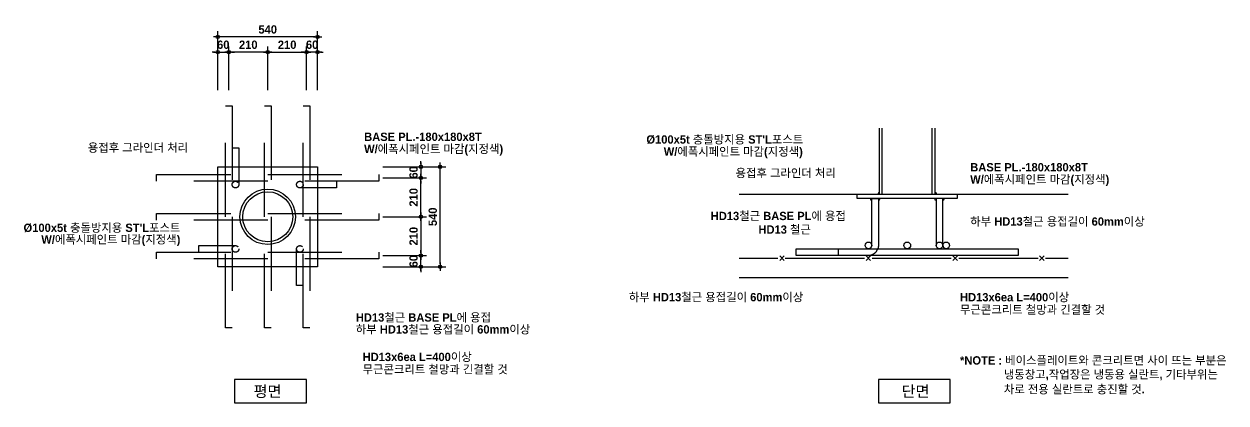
# Model space of a CAD drawing. Extents: x 300 to 49993, y 307 to 8617.
# Drawn here: x 554 to 7049, y 5821 to 7869 of the extents above; entities that cross this region are included whole.
import ezdxf
from ezdxf.enums import TextEntityAlignment as Align

# ---------------------------------------------------------------- set-up
doc = ezdxf.new("R2010")
doc.units = 0
doc.header["$LTSCALE"] = 400
doc.header["$MEASUREMENT"] = 0
doc.header["$PDSIZE"] = -5
doc.linetypes.add('HA01', pattern=[1.5, 0.75, -0.75])
doc.linetypes.add('HIDDEN', pattern=[0.375, 0.25, -0.125])
doc.layers.get('Defpoints').update_dxf_attribs({"color": 161, "linetype": 'CONTINUOUS'})
for name, color, linetype in [('$RECOVER_210316183841-24', 7, 'CONTINUOUS'), ('$RECOVER_210316183841-25', 7, 'CONTINUOUS'), ('A-DIM', 7, 'CONTINUOUS'), ('A-TEXT', 3, 'CONTINUOUS'), ('AA-HAT-3', 254, 'CONTINUOUS'), ('AA-STEL-1', 3, 'CONTINUOUS'), ('AA-TEX-3', 3, 'CONTINUOUS'), ('COL', 2, 'CONTINUOUS'), ('ETC', 6, 'CONTINUOUS'), ('STEEL', 3, 'CONTINUOUS')]:
    doc.layers.add(name, color=color, linetype=linetype)
doc.styles.add('2020음성 1차', font='나눔고딕Bold.ttf')
doc.dimstyles.new('RI-DOT-150', dxfattribs={"dimscale": 150, "dimtxt": 3, "dimasz": 1, "dimexe": 2, "dimexo": 2, "dimgap": 1, "dimtad": 1, "dimdec": 0, "dimzin": 9, "dimdsep": 46, "dimtxsty": '2020음성 1차', "dimcen": 0, "dimclrd": 256, "dimclre": 256, "dimclrt": 3, "dimadec": 0, "dimazin": 0, "dimtm": 1e-09, "dimtfac": 1, "dimtdec": 0, "dimtix": 1, "dimtmove": 2, "dimatfit": 3, "dimfxl": 1.25, "dimtolj": 1, "dimtzin": 0, "dimlwd": -1, "dimlwe": -1, "dimarcsym": 0})

# ---------------------------------------------------------------- blocks, each defined once
blk = doc.blocks.new('dimdot')
at = {"layer": '$RECOVER_210316183841-24'}
for radius in [0.6, 0.28]:
    blk.add_circle((0, 0), radius, dxfattribs=at)
at = {"layer": '$RECOVER_210316183841-25'}
blk.add_line((-1.5, 0), (1.5, 0), dxfattribs=at)
blk = doc.blocks.new('*D9')
at = {"layer": 'A-DIM'}
for p, q in [((2493.5, 7037.2), (2729.2, 7037.2)), ((2699.2, 6842.2), (2699.2, 7022.2)), ((2493.5, 6827.2), (2729.2, 6827.2))]:
    blk.add_line(p, q, dxfattribs=at)
at = {"layer": 'Defpoints', "color": 0}
for p in [(2471, 7037.2), (2699.2, 7037.2), (2471, 6827.2)]:
    blk.add_point(p, dxfattribs=at)
at = {"layer": 'A-DIM', "linetype": 'ByBlock', "xscale": 15, "yscale": 15, "zscale": 15}
for p, rotation in [((2699.2, 7037.2), 90), ((2699.2, 6827.2), 270)]:
    blk.add_blockref('dimdot', p, dxfattribs=dict(at, rotation=rotation))
at = {"layer": 'A-DIM', "color": 3, "insert": (2659.4, 6932.2), "char_height": 45, "attachment_point": 5, "rotation": 90, "style": '2020음성 1차'}
blk.add_mtext('\\A1;210', dxfattribs=at)
blk = doc.blocks.new('*D10')
at = {"layer": 'A-DIM'}
for p, q in [((2493.5, 6827.2), (2729.2, 6827.2)), ((2699.2, 6812.2), (2699.2, 6632.2)), ((2493.5, 6617.2), (2729.2, 6617.2))]:
    blk.add_line(p, q, dxfattribs=at)
at = {"layer": 'Defpoints', "color": 0}
for p in [(2471, 6827.2), (2471, 6617.2), (2699.2, 6617.2)]:
    blk.add_point(p, dxfattribs=at)
at = {"layer": 'A-DIM', "linetype": 'ByBlock', "xscale": 15, "yscale": 15, "zscale": 15}
for p, rotation in [((2699.2, 6827.2), 90), ((2699.2, 6617.2), 270)]:
    blk.add_blockref('dimdot', p, dxfattribs=dict(at, rotation=rotation))
at = {"layer": 'A-DIM', "color": 3, "insert": (2659.4, 6722.2), "char_height": 45, "attachment_point": 5, "rotation": 90, "style": '2020음성 1차'}
blk.add_mtext('\\A1;210', dxfattribs=at)
blk = doc.blocks.new('*D11')
at = {"layer": 'A-DIM'}
for p, q in [((2699.2, 6632.2), (2699.2, 6647.2)), ((2493.5, 6617.2), (2729.2, 6617.2)), ((2699.2, 6557.2), (2699.2, 6617.2)), ((2493.5, 6557.2), (2729.2, 6557.2)), ((2699.2, 6542.2), (2699.2, 6527.2))]:
    blk.add_line(p, q, dxfattribs=at)
at = {"layer": 'Defpoints', "color": 0}
for p in [(2471, 6617.2), (2699.2, 6617.2), (2471, 6557.2)]:
    blk.add_point(p, dxfattribs=at)
at = {"layer": 'A-DIM', "linetype": 'ByBlock', "xscale": 15, "yscale": 15, "zscale": 15}
for p, rotation in [((2699.2, 6617.2), 270), ((2699.2, 6557.2), 90)]:
    blk.add_blockref('dimdot', p, dxfattribs=dict(at, rotation=rotation))
at = {"layer": 'A-DIM', "color": 3, "insert": (2659.3, 6587.2), "char_height": 45, "attachment_point": 5, "rotation": 90, "style": '2020음성 1차'}
blk.add_mtext('\\A1;60', dxfattribs=at)
blk = doc.blocks.new('*D12')
at = {"layer": 'A-DIM'}
for p, q in [((2493.5, 7097.2), (2729.2, 7097.2)), ((2699.2, 7112.2), (2699.2, 7127.2)), ((2699.2, 7097.2), (2699.2, 7037.2)), ((2493.5, 7037.2), (2729.2, 7037.2)), ((2699.2, 7022.2), (2699.2, 7007.2))]:
    blk.add_line(p, q, dxfattribs=at)
at = {"layer": 'Defpoints', "color": 0}
for p in [(2471, 7097.2), (2471, 7037.2), (2699.2, 7037.2)]:
    blk.add_point(p, dxfattribs=at)
at = {"layer": 'A-DIM', "linetype": 'ByBlock', "xscale": 15, "yscale": 15, "zscale": 15}
for p, rotation in [((2699.2, 7097.2), 270), ((2699.2, 7037.2), 90)]:
    blk.add_blockref('dimdot', p, dxfattribs=dict(at, rotation=rotation))
at = {"layer": 'A-DIM', "color": 3, "insert": (2659.3, 7067.2), "char_height": 45, "attachment_point": 5, "rotation": 90, "style": '2020음성 1차'}
blk.add_mtext('\\A1;60', dxfattribs=at)
blk = doc.blocks.new('*D13')
at = {"layer": 'A-DIM'}
for p, q in [((1661, 7511.5), (1661, 7747.1)), ((1871, 7511.5), (1871, 7747.1)), ((1856, 7717.1), (1676, 7717.1))]:
    blk.add_line(p, q, dxfattribs=at)
at = {"layer": 'Defpoints', "color": 0}
for p in [(1661, 7717.1), (1661, 7489), (1871, 7489)]:
    blk.add_point(p, dxfattribs=at)
at = {"layer": 'A-DIM', "linetype": 'ByBlock', "xscale": 15, "yscale": 15, "zscale": 15, "rotation": 180}
blk.add_blockref('dimdot', (1661, 7717.1), dxfattribs=at)
at = {"layer": 'A-DIM', "linetype": 'ByBlock', "xscale": 15, "yscale": 15, "zscale": 15}
blk.add_blockref('dimdot', (1871, 7717.1), dxfattribs=at)
at = {"layer": 'A-DIM', "color": 3, "insert": (1766, 7756.8), "char_height": 45, "attachment_point": 5, "style": '2020음성 1차'}
blk.add_mtext('\\A1;210', dxfattribs=at)
blk = doc.blocks.new('*D14')
at = {"layer": 'A-DIM'}
for p, q in [((1871, 7511.5), (1871, 7747.1)), ((2081, 7511.5), (2081, 7747.1)), ((1886, 7717.1), (2066, 7717.1))]:
    blk.add_line(p, q, dxfattribs=at)
at = {"layer": 'Defpoints', "color": 0}
for p in [(2081, 7717.1), (1871, 7489), (2081, 7489)]:
    blk.add_point(p, dxfattribs=at)
at = {"layer": 'A-DIM', "linetype": 'ByBlock', "xscale": 15, "yscale": 15, "zscale": 15, "rotation": 180}
blk.add_blockref('dimdot', (1871, 7717.1), dxfattribs=at)
at = {"layer": 'A-DIM', "linetype": 'ByBlock', "xscale": 15, "yscale": 15, "zscale": 15}
blk.add_blockref('dimdot', (2081, 7717.1), dxfattribs=at)
at = {"layer": 'A-DIM', "color": 3, "insert": (1976, 7756.8), "char_height": 45, "attachment_point": 5, "style": '2020음성 1차'}
blk.add_mtext('\\A1;210', dxfattribs=at)
blk = doc.blocks.new('*D15')
at = {"layer": 'A-DIM'}
for p, q in [((2081, 7511.5), (2081, 7747.1)), ((2141, 7511.5), (2141, 7747.1)), ((2066, 7717.1), (2051, 7717.1)), ((2141, 7717.1), (2081, 7717.1)), ((2156, 7717.1), (2171, 7717.1))]:
    blk.add_line(p, q, dxfattribs=at)
at = {"layer": 'Defpoints', "color": 0}
for p in [(2081, 7717.1), (2081, 7489), (2141, 7489)]:
    blk.add_point(p, dxfattribs=at)
at = {"layer": 'A-DIM', "linetype": 'ByBlock', "xscale": 15, "yscale": 15, "zscale": 15}
blk.add_blockref('dimdot', (2081, 7717.1), dxfattribs=at)
at = {"layer": 'A-DIM', "linetype": 'ByBlock', "xscale": 15, "yscale": 15, "zscale": 15, "rotation": 180}
blk.add_blockref('dimdot', (2141, 7717.1), dxfattribs=at)
at = {"layer": 'A-DIM', "color": 3, "insert": (2111, 7756.9), "char_height": 45, "attachment_point": 5, "style": '2020음성 1차'}
blk.add_mtext('\\A1;60', dxfattribs=at)
blk = doc.blocks.new('*D16')
at = {"layer": 'A-DIM'}
for p, q in [((1601, 7511.5), (1601, 7747.1)), ((1661, 7511.5), (1661, 7747.1)), ((1586, 7717.1), (1571, 7717.1)), ((1601, 7717.1), (1661, 7717.1)), ((1676, 7717.1), (1691, 7717.1))]:
    blk.add_line(p, q, dxfattribs=at)
at = {"layer": 'Defpoints', "color": 0}
for p in [(1661, 7717.1), (1601, 7489), (1661, 7489)]:
    blk.add_point(p, dxfattribs=at)
at = {"layer": 'A-DIM', "linetype": 'ByBlock', "xscale": 15, "yscale": 15, "zscale": 15}
blk.add_blockref('dimdot', (1601, 7717.1), dxfattribs=at)
at = {"layer": 'A-DIM', "linetype": 'ByBlock', "xscale": 15, "yscale": 15, "zscale": 15, "rotation": 180}
blk.add_blockref('dimdot', (1661, 7717.1), dxfattribs=at)
at = {"layer": 'A-DIM', "color": 3, "insert": (1631, 7756.9), "char_height": 45, "attachment_point": 5, "style": '2020음성 1차'}
blk.add_mtext('\\A1;60', dxfattribs=at)
blk = doc.blocks.new('*D17')
at = {"layer": 'A-DIM'}
for p, q in [((1601, 7511.5), (1601, 7829.7)), ((2126, 7799.7), (1616, 7799.7)), ((2141, 7511.5), (2141, 7829.7))]:
    blk.add_line(p, q, dxfattribs=at)
at = {"layer": 'Defpoints', "color": 0}
for p in [(1601, 7799.7), (1601, 7489), (2141, 7489)]:
    blk.add_point(p, dxfattribs=at)
at = {"layer": 'A-DIM', "linetype": 'ByBlock', "xscale": 15, "yscale": 15, "zscale": 15, "rotation": 180}
blk.add_blockref('dimdot', (1601, 7799.7), dxfattribs=at)
at = {"layer": 'A-DIM', "linetype": 'ByBlock', "xscale": 15, "yscale": 15, "zscale": 15}
blk.add_blockref('dimdot', (2141, 7799.7), dxfattribs=at)
at = {"layer": 'A-DIM', "color": 3, "insert": (1871, 7839.5), "char_height": 45, "attachment_point": 5, "style": '2020음성 1차'}
blk.add_mtext('\\A1;540', dxfattribs=at)
blk = doc.blocks.new('*D18')
at = {"layer": 'A-DIM'}
for p, q in [((2514.7, 7097.2), (2832.9, 7097.2)), ((2802.9, 6572.2), (2802.9, 7082.2)), ((2514.7, 6557.2), (2832.9, 6557.2))]:
    blk.add_line(p, q, dxfattribs=at)
at = {"layer": 'Defpoints', "color": 0}
for p in [(2492.2, 7097.2), (2802.9, 7097.2), (2492.2, 6557.2)]:
    blk.add_point(p, dxfattribs=at)
at = {"layer": 'A-DIM', "linetype": 'ByBlock', "xscale": 15, "yscale": 15, "zscale": 15}
for p, rotation in [((2802.9, 7097.2), 90), ((2802.9, 6557.2), 270)]:
    blk.add_blockref('dimdot', p, dxfattribs=dict(at, rotation=rotation))
at = {"layer": 'A-DIM', "color": 3, "insert": (2763.2, 6827.2), "char_height": 45, "attachment_point": 5, "rotation": 90, "style": '2020음성 1차'}
blk.add_mtext('\\A1;540', dxfattribs=at)

msp = doc.modelspace()

# ---------------------------------------------------------------- linework, layer by layer
at = {"layer": 'AA-HAT-3'}
for p, q in [((5177.1, 6949.7), (5177.1, 7305.8)), ((5192.1, 6949.7), (5192.1, 7305.8)), ((5462.1, 6949.7), (5462.1, 7305.8)), ((5477.1, 6949.7), (5477.1, 7305.8))]:
    msp.add_line(p, q, dxfattribs=at)
for centre, start, end in [((5177.1, 6949.7), 90, 180), ((5477.1, 6949.7), 0, 90)]:
    msp.add_arc(centre, 9, start, end, dxfattribs=at)
at = {"layer": 'AA-STEL-1', "color": 6, "linetype": 'HIDDEN', "ltscale": 4}
for p, q in [((1679, 7199.2), (1715, 7199.2)), ((1715, 7199.2), (1715, 7001.2)), ((2243, 7019.2), (2243, 6983.2)), ((2243, 6983.2), (2045, 6983.2)), ((1499, 6635.2), (1499, 6671.2)), ((1499, 6671.2), (1697, 6671.2)), ((2027, 6455.2), (2027, 6653.2)), ((2063, 6455.2), (2027, 6455.2))]:
    msp.add_line(p, q, dxfattribs=at)
at = {"layer": 'AA-STEL-1', "color": 6}
for p, q in [((5483.1, 6925.7), (5483.1, 6672.7)), ((5519.1, 6672.7), (5519.1, 6925.7))]:
    msp.add_line(p, q, dxfattribs=at)
at = {"layer": 'AA-STEL-1', "color": 4}
for p, q in [((4418.5, 6604), (4627.1, 6604)), ((4637.8, 6616.4), (4662.6, 6591.6)), ((4662.6, 6616.4), (4637.8, 6591.6)), ((4667.6, 6604), (5096.1, 6604)), ((5104.2, 6616.4), (5128.9, 6591.6)), ((5128.9, 6616.4), (5104.2, 6591.6)), ((5136.6, 6604), (5565.1, 6604)), ((5573.2, 6616.4), (5597.9, 6591.6)), ((5597.9, 6616.4), (5573.2, 6591.6)), ((5605.6, 6604), (6034.2, 6604)), ((6042.2, 6616.4), (6066.9, 6591.6)), ((6066.9, 6616.4), (6042.2, 6591.6)), ((6074.7, 6604), (6197.3, 6604))]:
    msp.add_line(p, q, dxfattribs=at)
at = {"layer": 'AA-STEL-1', "color": 6, "linetype": 'HIDDEN', "ltscale": 4}
for points in [[(1679, 7427.2), (1679, 6227.2), (1643, 6227.2), (1643, 7427.2)], [(1889, 7427.2), (1889, 6227.2), (1853, 6227.2), (1853, 7427.2)], [(2099, 7427.2), (2099, 6227.2), (2063, 6227.2), (2063, 7427.2)], [(1271, 7055.2), (2471, 7055.2), (2471, 7019.2), (1271, 7019.2)], [(1271, 6845.2), (2471, 6845.2), (2471, 6809.2), (1271, 6809.2)], [(1271, 6635.2), (2471, 6635.2), (2471, 6599.2), (1271, 6599.2)]]:
    msp.add_lwpolyline(points, close=True, dxfattribs=at)
at = {"layer": 'AA-STEL-1', "color": 6}
msp.add_lwpolyline([(5027.1, 6654.7), (5117.1, 6654.7, 0.414214), (5135.1, 6672.7), (5135.1, 6925.7), (5171.1, 6925.7), (5171.1, 6672.7, -0.085164), (5168.1, 6654.7)], format="xyb", dxfattribs=at)
msp.add_lwpolyline([(4727.1, 6654.7), (5927.1, 6654.7), (5927.1, 6618.7), (4727.1, 6618.7)], close=True, dxfattribs=at)
at = {"layer": 'AA-STEL-1', "color": 6, "linetype": 'HA01'}
msp.add_lwpolyline([(5168.1, 6654.7, -0.317837), (5117.1, 6618.7), (4955.1, 6618.7), (4955.1, 6654.7), (5117.1, 6654.7)], format="xyb", dxfattribs=at)
at = {"layer": 'AA-STEL-1', "color": 6, "linetype": 'HIDDEN'}
for centre in [(1697, 7001.2), (2045, 7001.2), (1697, 6653.2), (2045, 6653.2)]:
    msp.add_circle(centre, 18, dxfattribs=at)
at = {"layer": 'AA-STEL-1', "color": 6}
for centre in [(5117.1, 6672.7), (5327.1, 6672.7), (5501.1, 6672.7), (5537.1, 6672.7)]:
    msp.add_circle(centre, 18, dxfattribs=at)
for centre, radius, start, end in [((5135.1, 6925.7), 9, 180, 270), ((5171.1, 6925.7), 9, 270, 0), ((5483.1, 6925.7), 9, 180, 270), ((5519.1, 6925.7), 9, 270, 0), ((5537.1, 6672.7), 18, 180, 270)]:
    msp.add_arc(centre, radius, start, end, dxfattribs=at)
at = {"layer": 'AA-TEX-3', "color": 1}
for points in [[(2116.8, 7029.8, 0, 13.3, 0), (2136.4, 7064.7, 0, 0, 0), (2149.8, 7088.8, 0, 0, 0), (2242.7, 7254.8, 0, 0, 0), (2384.5, 7254.8, 0, 0, 0)], [(5179.8, 7242.7, 0, 13.3, 0), (5139.8, 7242.7, 0, 0, 0), (5112.2, 7242.7, 0, 0, 0), (4855.3, 7242.7, 0, 0, 0)], [(1839.3, 6970.9, 0, 13.3, 0), (1819.8, 7005.8, 0, 0, 0), (1806.3, 7029.9, 0, 0, 0), (1713.5, 7195.9, 0, 0, 0), (1514.3, 7195.9, 0, 0, 0)], [(5501.7, 6947.7, 0, 13.3, 0), (5521.3, 6982.6, 0, 0, 0), (5534.8, 7006.7, 0, 0, 0), (5582.7, 7090.3, 0, 0, 0), (5659.6, 7090.3, 0, 0, 0)], [(5172.5, 6956, 0, 13.3, 0), (5152.9, 6991, 0, 0, 0), (5139.5, 7015.1, 0, 0, 0), (5114.9, 7058.9, 0, 0, 0), (5014.6, 7058.9, 0, 0, 0)], [(5128.8, 6919.3, 0, 13.3, 0), (5109.3, 6884.4, 0, 0, 0), (5095.8, 6860.3, 0, 0, 0), (5071.3, 6816.4, 0, 0, 0), (4970.9, 6816.4, 0, 0, 0)], [(1723.7, 6767.8, 0, 13.3, 0), (1683.7, 6767.8, 0, 0, 0), (1656.1, 6767.8, 0, 0, 0), (1399.2, 6767.8, 0, 0, 0)], [(5135.1, 6755.9, 0, 13.3, 0), (5095.1, 6755.9, 0, 0, 0), (5067.5, 6755.9, 0, 0, 0), (4810.7, 6755.9, 0, 0, 0)], [(5501.7, 6694, 0, 13.3, 0), (5521.3, 6729, 0, 0, 0), (5534.8, 6753.1, 0, 0, 0), (5559.3, 6796.9, 0, 0, 0), (5659.6, 6796.9, 0, 0, 0)], [(5036.1, 6618.7, 0, 13.3, 0), (5016.6, 6583.8, 0, 0, 0), (5003.1, 6559.6, 0, 0, 0), (4910.3, 6393.7, 0, 0, 0), (4768.5, 6393.7, 0, 0, 0)], [(5327.1, 6618.7, 0, 13.3, 0), (5346.7, 6583.8, 0, 0, 0), (5360.2, 6559.6, 0, 0, 0), (5453, 6393.7, 0, 0, 0), (5594.8, 6393.7, 0, 0, 0)], [(2062.3, 6509.3, 0, 13.3, 0), (2081.9, 6474.4, 0, 0, 0), (2095.4, 6450.3, 0, 0, 0), (2188.2, 6284.3, 0, 0, 0), (2330, 6284.3, 0, 0, 0)], [(2099, 6296.1, 0, 13.3, 0), (2118.6, 6261.2, 0, 0, 0), (2132.1, 6237, 0, 0, 0), (2224.9, 6071.1, 0, 0, 0), (2366.7, 6071.1, 0, 0, 0)]]:
    msp.add_lwpolyline(points, format="xyseb", dxfattribs=at)
at = {"layer": 'COL', "color": 2}
for p, q in [((4418.5, 6949.7), (6197.3, 6949.7)), ((4418.5, 6499.7), (6197.3, 6499.7))]:
    msp.add_line(p, q, dxfattribs=at)
at = {"layer": 'ETC'}
for points in [[(1692.4, 5820.9), (2080.8, 5820.9), (2080.8, 5947.2), (1692.4, 5947.2)], [(5171.1, 5820.9), (5559.4, 5820.9), (5559.4, 5947.2), (5171.1, 5947.2)]]:
    msp.add_lwpolyline(points, close=True, dxfattribs=at)
at = {"layer": 'STEEL'}
msp.add_line((5519.1, 6925.7), (5483.1, 6925.7), dxfattribs=at)
for points in [[(1601, 7097.2), (2141, 7097.2), (2141, 6557.2), (1601, 6557.2)], [(5057.1, 6949.7), (5597.1, 6949.7), (5597.1, 6925.7), (5057.1, 6925.7)]]:
    msp.add_lwpolyline(points, close=True, dxfattribs=at)
for radius in [150, 135]:
    msp.add_circle((1871, 6827.2), radius, dxfattribs=at)

# ---------------------------------------------------------------- texts
at = {"layer": 'A-TEXT', "style": '2020음성 1차'}
for s, p in [('BASE PL.-180x180x8T', (2392.2, 7259.5)), ('용접후 그라인더 처리', (899, 7200.6)), ('W/에폭시페인트 마감(지정색)', (2392, 7193.8)), ("Ø100x5t 충돌방지용 ST'L포스트", (3917.3, 7245.1)), ('W/에폭시페인트 마감(지정색)', (4011.2, 7179.6)), ('용접후 그라인더 처리', (4399.3, 7063.6)), ('BASE PL.-180x180x8T', (5667.3, 7095)), ('W/에폭시페인트 마감(지정색)', (5667.1, 7029.4)), ('HD13철근 BASE PL에 용접', (4264.9, 6831.6)), ('하부 HD13철근 용접길이 60mm이상', (5667.3, 6801.6)), ('HD13 철근', (4522.8, 6758.3)), ('하부 HD13철근 용접길이 60mm이상', (3822.4, 6392.9)), ('HD13x6ea L=400이상', (5612, 6392.4)), ('HD13철근 BASE PL에 용접', (2347.2, 6283)), ('무근콘크리트 철망과 긴결할 것', (5612, 6325.3)), ('하부 HD13철근 용접길이 60mm이상', (2347.2, 6218.6)), ('HD13x6ea L=400이상', (2383.9, 6069.8)), ('*NOTE : 베이스플레이트와 콘크리트면 사이 뜨는 부분은', (5612, 6051)), ('무근콘크리트 철망과 긴결할 것', (2383.9, 6002.7)), ('냉동창고,작업장은 냉동용 실란트, 기타부위는', (5848.9, 5975)), ('차로 전용 실란트로 충진할 것.', (5848.9, 5894.7))]:
    msp.add_text(s, height=45, dxfattribs=at).set_placement(p, align=Align.MIDDLE_LEFT)
for s, p in [("Ø100x5t 충돌방지용 ST'L포스트", (1399.2, 6767.8)), ('W/에폭시페인트 마감(지정색)', (1399.2, 6704.7))]:
    msp.add_text(s, height=45, dxfattribs=at).set_placement(p, align=Align.MIDDLE_RIGHT)
for s, p in [('평면', (1794.9, 5853.6)), ('단면', (5296.4, 5853.6))]:
    msp.add_text(s, height=60, dxfattribs=at).set_placement(p)

# ---------------------------------------------------------------- dimensions: what is measured, and where the dimension line sits
at = {"layer": 'A-DIM'}
for p1, p2, distance, picture, middle in [((2141, 7489), (1601, 7489), -310.8, '*D17', (1871, 7839.5)), ((1601, 7489), (1661, 7489), 228.1, '*D16', (1631, 7756.9)), ((1871, 7489), (1661, 7489), -228.1, '*D13', (1766, 7756.8)), ((1871, 7489), (2081, 7489), 228.1, '*D14', (1976, 7756.8)), ((2141, 7489), (2081, 7489), -228.1, '*D15', (2111, 7756.9)), ((2471, 7097.2), (2471, 7037.2), 228.1, '*D12', (2659.3, 7067.2)), ((2492.2, 6557.2), (2492.2, 7097.2), -310.8, '*D18', (2763.2, 6827.2)), ((2471, 6827.2), (2471, 7037.2), -228.1, '*D9', (2659.4, 6932.2)), ((2471, 6827.2), (2471, 6617.2), 228.1, '*D10', (2659.4, 6722.2)), ((2471, 6557.2), (2471, 6617.2), -228.1, '*D11', (2659.3, 6587.2))]:
    dim = msp.add_aligned_dim(p1=p1, p2=p2, distance=distance, dimstyle='RI-DOT-150', override={"dimscale": 15, "dimexo": 1.5, "dimlunit": 6, "dimblk1": 'dimdot', "dimblk2": 'dimdot', "dimsah": 1}, dxfattribs=at)
    dim.commit()
    dim.dimension.update_dxf_attribs({"geometry": picture, "text_midpoint": middle})

doc.saveas('drawing.dxf')
